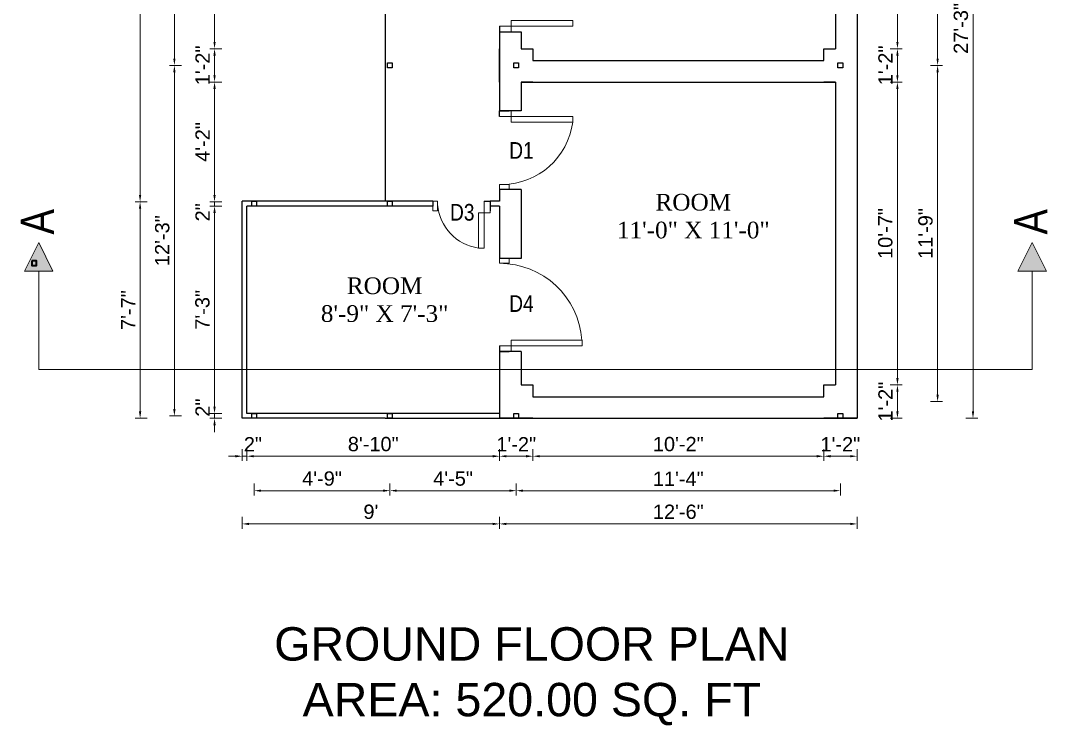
# Model space of a CAD drawing. Header units: inches. Extents: x 0 to 383786, y -45810 to 0.
# Drawn here: x 335823.3 to 336254.3, y -42549.5 to -42253.9 of the extents above; entities that cross this region are included whole.
import ezdxf

# ---------------------------------------------------------------- set-up
doc = ezdxf.new("R2010")
doc.units = ezdxf.units.IN
doc.header["$LTSCALE"] = 2
doc.header["$MEASUREMENT"] = 0
doc.header["$PDMODE"] = 34
doc.layers.get('0').update_dxf_attribs({"linetype": 'CONTINUOUS'})
doc.layers.get('DEFPOINTS').update_dxf_attribs({"color": 141, "linetype": 'CONTINUOUS'})
for name, color, linetype, lineweight in [('dimension', 160, 'CONTINUOUS', 15), ('door', 20, 'CONTINUOUS', 35), ('steps', 253, 'CONTINUOUS', 20), ('truss', 1, 'CONTINUOUS', 25)]:
    doc.layers.add(name, color=color, linetype=linetype, lineweight=lineweight)
doc.styles.add('Lettring Text', font='arial.ttf')
doc.styles.get("Standard").update_dxf_attribs({"font": 'ARIALN.TTF'})
doc.dimstyles.new('Copy of Standard', dxfattribs={"dimtxt": 6, "dimasz": 2.875, "dimexe": 2, "dimexo": 4, "dimgap": 2, "dimtad": 1, "dimdec": 0, "dimrnd": 1, "dimzin": 0, "dimdsep": 46, "dimlunit": 4, "dimtxsty": 'Lettring Text', "dimcen": 0.1, "dimclrd": 7, "dimclre": 7, "dimclrt": 7, "dimazin": 0, "dimtfac": 0.645, "dimtdec": 0, "dimtmove": 1, "dimatfit": 0, "dimfxl": 3, "dimfxlon": 1, "dimtfillclr": 256, "dimtolj": 1, "dimtzin": 0, "dimlwd": -1, "dimlwe": -1, "dimarcsym": 2})

# ---------------------------------------------------------------- blocks, each defined once
blk = doc.blocks.new('*D449')
at = {"layer": 'DEFPOINTS', "color": 0, "ltscale": 0.5, "transparency": 16777216}
for p in [(336174.35, -42107.67), (336174.35, -42265.67), (336191.3, -42265.67)]:
    blk.add_point(p, dxfattribs=at)
at = {"layer": 'steps', "color": 7, "ltscale": 0.5, "transparency": 16777216}
for p, q in [((336188.3, -42107.67), (336193.3, -42107.67)), ((336191.3, -42110.55), (336191.3, -42262.8)), ((336188.3, -42265.67), (336193.3, -42265.67))]:
    blk.add_line(p, q, dxfattribs=at)
for points in [[(336190.82, -42110.55), (336191.78, -42110.55), (336191.3, -42107.67)], [(336190.82, -42262.8), (336191.78, -42262.8), (336191.3, -42265.67)]]:
    blk.add_solid(points, dxfattribs=at)
at = {"layer": 'steps', "color": 7, "ltscale": 0.5, "transparency": 16777216, "insert": (336186.24, -42186.67), "char_height": 6, "attachment_point": 5, "rotation": 90, "style": 'Lettring Text'}
blk.add_mtext('\\A1;13\'-2"', dxfattribs=at)
blk = doc.blocks.new('*D450')
at = {"layer": 'DEFPOINTS', "color": 0, "ltscale": 0.5, "transparency": 16777216}
for p in [(336174.35, -42265.67), (336174.35, -42279.67), (336191.3, -42279.67)]:
    blk.add_point(p, dxfattribs=at)
at = {"layer": 'steps', "color": 7, "ltscale": 0.5, "transparency": 16777216}
for p, q in [((336188.3, -42265.67), (336193.3, -42265.67)), ((336191.3, -42268.55), (336191.3, -42276.8)), ((336188.3, -42279.67), (336193.3, -42279.67))]:
    blk.add_line(p, q, dxfattribs=at)
for points in [[(336190.82, -42268.55), (336191.78, -42268.55), (336191.3, -42265.67)], [(336190.82, -42276.8), (336191.78, -42276.8), (336191.3, -42279.67)]]:
    blk.add_solid(points, dxfattribs=at)
at = {"layer": 'steps', "color": 7, "ltscale": 0.5, "transparency": 16777216, "insert": (336186.29, -42272.67), "char_height": 6, "attachment_point": 5, "rotation": 90, "style": 'Lettring Text'}
blk.add_mtext('\\A1;1\'-2"', dxfattribs=at)
blk = doc.blocks.new('*D451')
at = {"layer": 'DEFPOINTS', "color": 0, "ltscale": 0.5, "transparency": 16777216}
for p in [(336174.35, -42279.67), (336174.35, -42406.67), (336191.3, -42406.67)]:
    blk.add_point(p, dxfattribs=at)
at = {"layer": 'steps', "color": 7, "ltscale": 0.5, "transparency": 16777216}
for p, q in [((336188.3, -42279.67), (336193.3, -42279.67)), ((336191.3, -42282.55), (336191.3, -42403.8)), ((336188.3, -42406.67), (336193.3, -42406.67))]:
    blk.add_line(p, q, dxfattribs=at)
for points in [[(336190.82, -42282.55), (336191.78, -42282.55), (336191.3, -42279.67)], [(336190.82, -42403.8), (336191.78, -42403.8), (336191.3, -42406.67)]]:
    blk.add_solid(points, dxfattribs=at)
at = {"layer": 'steps', "color": 7, "ltscale": 0.5, "transparency": 16777216, "insert": (336186.24, -42343.17), "char_height": 6, "attachment_point": 5, "rotation": 90, "style": 'Lettring Text'}
blk.add_mtext('\\A1;10\'-7"', dxfattribs=at)
blk = doc.blocks.new('*D452')
at = {"layer": 'DEFPOINTS', "color": 0, "ltscale": 0.5, "transparency": 16777216}
for p in [(336174.35, -42406.67), (336174.35, -42420.67), (336191.3, -42420.67)]:
    blk.add_point(p, dxfattribs=at)
at = {"layer": 'steps', "color": 7, "ltscale": 0.5, "transparency": 16777216}
for p, q in [((336188.3, -42406.67), (336193.3, -42406.67)), ((336191.3, -42409.55), (336191.3, -42417.8)), ((336188.3, -42420.67), (336193.3, -42420.67))]:
    blk.add_line(p, q, dxfattribs=at)
for points in [[(336190.82, -42409.55), (336191.78, -42409.55), (336191.3, -42406.67)], [(336190.82, -42417.8), (336191.78, -42417.8), (336191.3, -42420.67)]]:
    blk.add_solid(points, dxfattribs=at)
at = {"layer": 'steps', "color": 7, "ltscale": 0.5, "transparency": 16777216, "insert": (336186.29, -42413.67), "char_height": 6, "attachment_point": 5, "rotation": 90, "style": 'Lettring Text'}
blk.add_mtext('\\A1;1\'-2"', dxfattribs=at)
blk = doc.blocks.new('*D453')
at = {"layer": 'DEFPOINTS', "color": 0, "ltscale": 0.5, "transparency": 16777216}
for p in [(336174.35, -42272.67), (336208.16, -42272.67), (336174.35, -42413.67)]:
    blk.add_point(p, dxfattribs=at)
at = {"layer": 'steps', "color": 7, "ltscale": 0.5, "transparency": 16777216}
for p, q in [((336205.16, -42272.67), (336210.16, -42272.67)), ((336208.16, -42410.8), (336208.16, -42275.55)), ((336205.16, -42413.67), (336210.16, -42413.67))]:
    blk.add_line(p, q, dxfattribs=at)
for points in [[(336207.68, -42275.55), (336208.64, -42275.55), (336208.16, -42272.67)], [(336207.68, -42410.8), (336208.64, -42410.8), (336208.16, -42413.67)]]:
    blk.add_solid(points, dxfattribs=at)
at = {"layer": 'steps', "color": 7, "ltscale": 0.5, "transparency": 16777216, "insert": (336203.1, -42343.17), "char_height": 6, "attachment_point": 5, "rotation": 90, "style": 'Lettring Text'}
blk.add_mtext('\\A1;11\'-9"', dxfattribs=at)
blk = doc.blocks.new('*D454')
at = {"layer": 'DEFPOINTS', "color": 0, "ltscale": 0.5, "transparency": 16777216}
for p in [(336174.35, -42100.67), (336208.16, -42100.67), (336174.35, -42272.67)]:
    blk.add_point(p, dxfattribs=at)
at = {"layer": 'steps', "color": 7, "ltscale": 0.5, "transparency": 16777216}
for p, q in [((336205.16, -42100.67), (336210.16, -42100.67)), ((336208.16, -42269.8), (336208.16, -42103.55)), ((336205.16, -42272.67), (336210.16, -42272.67))]:
    blk.add_line(p, q, dxfattribs=at)
for points in [[(336207.68, -42103.55), (336208.64, -42103.55), (336208.16, -42100.67)], [(336207.68, -42269.8), (336208.64, -42269.8), (336208.16, -42272.67)]]:
    blk.add_solid(points, dxfattribs=at)
at = {"layer": 'steps', "color": 7, "ltscale": 0.5, "transparency": 16777216, "insert": (336203.15, -42186.67), "char_height": 6, "attachment_point": 5, "rotation": 90, "style": 'Lettring Text'}
blk.add_mtext('\\A1;14\'-4"', dxfattribs=at)
blk = doc.blocks.new('*D456')
at = {"layer": 'DEFPOINTS', "color": 0, "ltscale": 0.5, "transparency": 16777216}
for p in [(336174.35, -42093.67), (336174.35, -42420.67), (336223.02, -42420.67)]:
    blk.add_point(p, dxfattribs=at)
at = {"layer": 'steps', "color": 7, "ltscale": 0.5, "transparency": 16777216}
for p, q in [((336220.02, -42093.67), (336225.02, -42093.67)), ((336223.02, -42096.55), (336223.02, -42417.8)), ((336220.02, -42420.67), (336225.02, -42420.67))]:
    blk.add_line(p, q, dxfattribs=at)
for points in [[(336222.54, -42096.55), (336223.5, -42096.55), (336223.02, -42093.67)], [(336222.54, -42417.8), (336223.5, -42417.8), (336223.02, -42420.67)]]:
    blk.add_solid(points, dxfattribs=at)
at = {"layer": 'steps', "color": 7, "ltscale": 0.5, "transparency": 16777216, "insert": (336217.95, -42257.17), "char_height": 6, "attachment_point": 5, "rotation": 90, "style": 'Lettring Text'}
blk.add_mtext('\\A1;27\'-3"', dxfattribs=at)
blk = doc.blocks.new('*D458')
at = {"layer": 'DEFPOINTS', "color": 0, "ltscale": 0.5, "transparency": 16777216}
for p in [(335918.35, -42418.67), (335916.35, -42420.67), (335918.35, -42436.56)]:
    blk.add_point(p, dxfattribs=at)
at = {"layer": 'steps', "color": 7, "ltscale": 0.5, "transparency": 16777216}
for p, q in [((335916.35, -42433.56), (335916.35, -42438.56)), ((335918.35, -42433.56), (335918.35, -42438.56)), ((335913.48, -42436.56), (335910.6, -42436.56)), ((335916.35, -42436.56), (335918.35, -42436.56)), ((335921.23, -42436.56), (335924.1, -42436.56))]:
    blk.add_line(p, q, dxfattribs=at)
for points in [[(335913.48, -42436.08), (335913.48, -42437.04), (335916.35, -42436.56)], [(335921.23, -42436.08), (335921.23, -42437.04), (335918.35, -42436.56)]]:
    blk.add_solid(points, dxfattribs=at)
at = {"layer": 'steps', "color": 7, "ltscale": 0.5, "transparency": 16777216, "insert": (335920.85, -42431.55), "char_height": 6, "attachment_point": 5, "style": 'Lettring Text'}
blk.add_mtext('\\A1;2"', dxfattribs=at)
blk = doc.blocks.new('*D459')
at = {"layer": 'DEFPOINTS', "color": 0, "ltscale": 0.5, "transparency": 16777216}
for p in [(336024.35, -42411.67), (335918.35, -42418.67), (336024.35, -42436.56)]:
    blk.add_point(p, dxfattribs=at)
at = {"layer": 'steps', "color": 7, "ltscale": 0.5, "transparency": 16777216}
for p, q in [((335918.35, -42433.56), (335918.35, -42438.56)), ((336024.35, -42433.56), (336024.35, -42438.56)), ((335921.23, -42436.56), (336021.48, -42436.56))]:
    blk.add_line(p, q, dxfattribs=at)
for points in [[(335921.23, -42436.08), (335921.23, -42437.04), (335918.35, -42436.56)], [(336021.48, -42436.08), (336021.48, -42437.04), (336024.35, -42436.56)]]:
    blk.add_solid(points, dxfattribs=at)
at = {"layer": 'steps', "color": 7, "ltscale": 0.5, "transparency": 16777216, "insert": (335971.35, -42431.5), "char_height": 6, "attachment_point": 5, "style": 'Lettring Text'}
blk.add_mtext('\\A1;8\'-10"', dxfattribs=at)
blk = doc.blocks.new('*D460')
at = {"layer": 'DEFPOINTS', "color": 0, "ltscale": 0.5, "transparency": 16777216}
for p in [(336024.35, -42411.67), (336038.35, -42411.67), (336038.35, -42436.56)]:
    blk.add_point(p, dxfattribs=at)
at = {"layer": 'steps', "color": 7, "ltscale": 0.5, "transparency": 16777216}
for p, q in [((336024.35, -42433.56), (336024.35, -42438.56)), ((336038.35, -42433.56), (336038.35, -42438.56)), ((336027.23, -42436.56), (336035.48, -42436.56))]:
    blk.add_line(p, q, dxfattribs=at)
for points in [[(336027.23, -42436.08), (336027.23, -42437.04), (336024.35, -42436.56)], [(336035.48, -42436.08), (336035.48, -42437.04), (336038.35, -42436.56)]]:
    blk.add_solid(points, dxfattribs=at)
at = {"layer": 'steps', "color": 7, "ltscale": 0.5, "transparency": 16777216, "insert": (336031.35, -42431.55), "char_height": 6, "attachment_point": 5, "style": 'Lettring Text'}
blk.add_mtext('\\A1;1\'-2"', dxfattribs=at)
blk = doc.blocks.new('*D461')
at = {"layer": 'DEFPOINTS', "color": 0, "ltscale": 0.5, "transparency": 16777216}
for p in [(336038.35, -42411.67), (336160.35, -42411.67), (336160.35, -42436.56)]:
    blk.add_point(p, dxfattribs=at)
at = {"layer": 'steps', "color": 7, "ltscale": 0.5, "transparency": 16777216}
for p, q in [((336038.35, -42433.56), (336038.35, -42438.56)), ((336160.35, -42433.56), (336160.35, -42438.56)), ((336041.23, -42436.56), (336157.48, -42436.56))]:
    blk.add_line(p, q, dxfattribs=at)
for points in [[(336041.23, -42436.08), (336041.23, -42437.04), (336038.35, -42436.56)], [(336157.48, -42436.08), (336157.48, -42437.04), (336160.35, -42436.56)]]:
    blk.add_solid(points, dxfattribs=at)
at = {"layer": 'steps', "color": 7, "ltscale": 0.5, "transparency": 16777216, "insert": (336099.35, -42431.5), "char_height": 6, "attachment_point": 5, "style": 'Lettring Text'}
blk.add_mtext('\\A1;10\'-2"', dxfattribs=at)
blk = doc.blocks.new('*D462')
at = {"layer": 'DEFPOINTS', "color": 0, "ltscale": 0.5, "transparency": 16777216}
for p in [(336160.35, -42411.67), (336174.35, -42411.67), (336174.35, -42436.56)]:
    blk.add_point(p, dxfattribs=at)
at = {"layer": 'steps', "color": 7, "ltscale": 0.5, "transparency": 16777216}
for p, q in [((336160.35, -42433.56), (336160.35, -42438.56)), ((336174.35, -42433.56), (336174.35, -42438.56)), ((336163.23, -42436.56), (336171.48, -42436.56))]:
    blk.add_line(p, q, dxfattribs=at)
for points in [[(336163.23, -42436.08), (336163.23, -42437.04), (336160.35, -42436.56)], [(336171.48, -42436.08), (336171.48, -42437.04), (336174.35, -42436.56)]]:
    blk.add_solid(points, dxfattribs=at)
at = {"layer": 'steps', "color": 7, "ltscale": 0.5, "transparency": 16777216, "insert": (336167.35, -42431.55), "char_height": 6, "attachment_point": 5, "style": 'Lettring Text'}
blk.add_mtext('\\A1;1\'-2"', dxfattribs=at)
blk = doc.blocks.new('*D463')
at = {"layer": 'DEFPOINTS', "color": 0, "ltscale": 0.5, "transparency": 16777216}
for p in [(335921.35, -42419.67), (335978.35, -42419.67), (335978.35, -42451.01)]:
    blk.add_point(p, dxfattribs=at)
at = {"layer": 'steps', "color": 7, "ltscale": 0.5, "transparency": 16777216}
for p, q in [((335921.35, -42448.01), (335921.35, -42453.01)), ((335978.35, -42448.01), (335978.35, -42453.01)), ((335924.23, -42451.01), (335975.48, -42451.01))]:
    blk.add_line(p, q, dxfattribs=at)
for points in [[(335924.23, -42450.53), (335924.23, -42451.49), (335921.35, -42451.01)], [(335975.48, -42450.53), (335975.48, -42451.49), (335978.35, -42451.01)]]:
    blk.add_solid(points, dxfattribs=at)
at = {"layer": 'steps', "color": 7, "ltscale": 0.5, "transparency": 16777216, "insert": (335949.85, -42445.95), "char_height": 6, "attachment_point": 5, "style": 'Lettring Text'}
blk.add_mtext('\\A1;4\'-9"', dxfattribs=at)
blk = doc.blocks.new('*D464')
at = {"layer": 'DEFPOINTS', "color": 0, "ltscale": 0.5, "transparency": 16777216}
for p in [(335978.35, -42419.67), (336031.35, -42420.67), (336031.35, -42451.01)]:
    blk.add_point(p, dxfattribs=at)
at = {"layer": 'steps', "color": 7, "ltscale": 0.5, "transparency": 16777216}
for p, q in [((335978.35, -42448.01), (335978.35, -42453.01)), ((336031.35, -42448.01), (336031.35, -42453.01)), ((335981.23, -42451.01), (336028.48, -42451.01))]:
    blk.add_line(p, q, dxfattribs=at)
for points in [[(335981.23, -42450.53), (335981.23, -42451.49), (335978.35, -42451.01)], [(336028.48, -42450.53), (336028.48, -42451.49), (336031.35, -42451.01)]]:
    blk.add_solid(points, dxfattribs=at)
at = {"layer": 'steps', "color": 7, "ltscale": 0.5, "transparency": 16777216, "insert": (336004.85, -42445.96), "char_height": 6, "attachment_point": 5, "style": 'Lettring Text'}
blk.add_mtext('\\A1;4\'-5"', dxfattribs=at)
blk = doc.blocks.new('*D465')
at = {"layer": 'DEFPOINTS', "color": 0, "ltscale": 0.5, "transparency": 16777216}
for p in [(336031.35, -42420.67), (336167.35, -42420.67), (336167.35, -42451.01)]:
    blk.add_point(p, dxfattribs=at)
at = {"layer": 'steps', "color": 7, "ltscale": 0.5, "transparency": 16777216}
for p, q in [((336031.35, -42448.01), (336031.35, -42453.01)), ((336167.35, -42448.01), (336167.35, -42453.01)), ((336034.23, -42451.01), (336164.48, -42451.01))]:
    blk.add_line(p, q, dxfattribs=at)
for points in [[(336034.23, -42450.53), (336034.23, -42451.49), (336031.35, -42451.01)], [(336164.48, -42450.53), (336164.48, -42451.49), (336167.35, -42451.01)]]:
    blk.add_solid(points, dxfattribs=at)
at = {"layer": 'steps', "color": 7, "ltscale": 0.5, "transparency": 16777216, "insert": (336099.35, -42446), "char_height": 6, "attachment_point": 5, "style": 'Lettring Text'}
blk.add_mtext('\\A1;11\'-4"', dxfattribs=at)
blk = doc.blocks.new('*D466')
at = {"layer": 'DEFPOINTS', "color": 0, "ltscale": 0.5, "transparency": 16777216}
for p in [(336024.35, -42411.67), (336174.35, -42420.67), (336174.35, -42464.95)]:
    blk.add_point(p, dxfattribs=at)
at = {"layer": 'steps', "color": 7, "ltscale": 0.5, "transparency": 16777216}
for p, q in [((336024.35, -42461.95), (336024.35, -42466.95)), ((336174.35, -42461.95), (336174.35, -42466.95)), ((336027.23, -42464.95), (336171.48, -42464.95))]:
    blk.add_line(p, q, dxfattribs=at)
for points in [[(336027.23, -42464.47), (336027.23, -42465.43), (336024.35, -42464.95)], [(336171.48, -42464.47), (336171.48, -42465.43), (336174.35, -42464.95)]]:
    blk.add_solid(points, dxfattribs=at)
at = {"layer": 'steps', "color": 7, "ltscale": 0.5, "transparency": 16777216, "insert": (336099.35, -42459.89), "char_height": 6, "attachment_point": 5, "style": 'Lettring Text'}
blk.add_mtext('\\A1;12\'-6"', dxfattribs=at)
blk = doc.blocks.new('*D467')
at = {"layer": 'DEFPOINTS', "color": 0, "ltscale": 0.5, "transparency": 16777216}
for p in [(336024.35, -42411.67), (335916.35, -42420.67), (335916.35, -42464.95)]:
    blk.add_point(p, dxfattribs=at)
at = {"layer": 'steps', "color": 7, "ltscale": 0.5, "transparency": 16777216}
for p, q in [((335916.35, -42461.95), (335916.35, -42466.95)), ((336024.35, -42461.95), (336024.35, -42466.95)), ((336021.48, -42464.95), (335919.23, -42464.95))]:
    blk.add_line(p, q, dxfattribs=at)
for points in [[(335919.23, -42464.47), (335919.23, -42465.43), (335916.35, -42464.95)], [(336021.48, -42464.47), (336021.48, -42465.43), (336024.35, -42464.95)]]:
    blk.add_solid(points, dxfattribs=at)
at = {"layer": 'steps', "color": 7, "ltscale": 0.5, "transparency": 16777216, "insert": (335970.35, -42459.89), "char_height": 6, "attachment_point": 5, "style": 'Lettring Text'}
blk.add_mtext("\\A1;9'", dxfattribs=at)
blk = doc.blocks.new('*D468')
at = {"layer": 'DEFPOINTS', "color": 0, "ltscale": 0.5, "transparency": 16777216}
for p in [(335904.75, -42418.67), (335918.35, -42418.67), (335916.35, -42420.67)]:
    blk.add_point(p, dxfattribs=at)
at = {"layer": 'steps', "color": 7, "ltscale": 0.5, "transparency": 16777216}
for p, q in [((335904.75, -42415.8), (335904.75, -42412.92)), ((335907.75, -42418.67), (335902.75, -42418.67)), ((335904.75, -42420.67), (335904.75, -42418.67)), ((335907.75, -42420.67), (335902.75, -42420.67)), ((335904.75, -42423.55), (335904.75, -42426.42))]:
    blk.add_line(p, q, dxfattribs=at)
for points in [[(335904.27, -42415.8), (335905.23, -42415.8), (335904.75, -42418.67)], [(335904.27, -42423.55), (335905.23, -42423.55), (335904.75, -42420.67)]]:
    blk.add_solid(points, dxfattribs=at)
at = {"layer": 'steps', "color": 7, "ltscale": 0.5, "transparency": 16777216, "insert": (335899.73, -42416.17), "char_height": 6, "attachment_point": 5, "rotation": 90, "style": 'Lettring Text'}
blk.add_mtext('\\A1;2"', dxfattribs=at)
blk = doc.blocks.new('*D469')
at = {"layer": 'DEFPOINTS', "color": 0, "ltscale": 0.5, "transparency": 16777216}
for p in [(335904.75, -42331.67), (335918.35, -42331.67), (335918.35, -42418.67)]:
    blk.add_point(p, dxfattribs=at)
at = {"layer": 'steps', "color": 7, "ltscale": 0.5, "transparency": 16777216}
for p, q in [((335907.75, -42331.67), (335902.75, -42331.67)), ((335904.75, -42415.8), (335904.75, -42334.55)), ((335907.75, -42418.67), (335902.75, -42418.67))]:
    blk.add_line(p, q, dxfattribs=at)
for points in [[(335904.27, -42334.55), (335905.23, -42334.55), (335904.75, -42331.67)], [(335904.27, -42415.8), (335905.23, -42415.8), (335904.75, -42418.67)]]:
    blk.add_solid(points, dxfattribs=at)
at = {"layer": 'steps', "color": 7, "ltscale": 0.5, "transparency": 16777216, "insert": (335899.68, -42375.17), "char_height": 6, "attachment_point": 5, "rotation": 90, "style": 'Lettring Text'}
blk.add_mtext('\\A1;7\'-3"', dxfattribs=at)
blk = doc.blocks.new('*D470')
at = {"layer": 'DEFPOINTS', "color": 0, "ltscale": 0.5, "transparency": 16777216}
for p in [(335904.75, -42329.91), (335916.35, -42329.91), (335918.35, -42331.67)]:
    blk.add_point(p, dxfattribs=at)
at = {"layer": 'steps', "color": 7, "ltscale": 0.5, "transparency": 16777216}
for p, q in [((335904.75, -42327.03), (335904.75, -42324.16)), ((335907.75, -42329.91), (335902.75, -42329.91)), ((335907.75, -42331.67), (335902.75, -42331.67)), ((335904.75, -42331.67), (335904.75, -42329.91)), ((335904.75, -42334.55), (335904.75, -42337.42))]:
    blk.add_line(p, q, dxfattribs=at)
for points in [[(335904.27, -42327.03), (335905.23, -42327.03), (335904.75, -42329.91)], [(335904.27, -42334.55), (335905.23, -42334.55), (335904.75, -42331.67)]]:
    blk.add_solid(points, dxfattribs=at)
at = {"layer": 'steps', "color": 7, "ltscale": 0.5, "transparency": 16777216, "insert": (335899.73, -42334.29), "char_height": 6, "attachment_point": 5, "rotation": 90, "style": 'Lettring Text'}
blk.add_mtext('\\A1;2"', dxfattribs=at)
blk = doc.blocks.new('*D471')
at = {"layer": 'DEFPOINTS', "color": 0, "ltscale": 0.5, "transparency": 16777216}
for p in [(335904.75, -42279.67), (336033.35, -42279.67), (335916.35, -42329.91)]:
    blk.add_point(p, dxfattribs=at)
at = {"layer": 'steps', "color": 7, "ltscale": 0.5, "transparency": 16777216}
for p, q in [((335907.75, -42279.67), (335902.75, -42279.67)), ((335904.75, -42327.03), (335904.75, -42282.55)), ((335907.75, -42329.91), (335902.75, -42329.91))]:
    blk.add_line(p, q, dxfattribs=at)
for points in [[(335904.27, -42282.55), (335905.23, -42282.55), (335904.75, -42279.67)], [(335904.27, -42327.03), (335905.23, -42327.03), (335904.75, -42329.91)]]:
    blk.add_solid(points, dxfattribs=at)
at = {"layer": 'steps', "color": 7, "ltscale": 0.5, "transparency": 16777216, "insert": (335899.73, -42304.79), "char_height": 6, "attachment_point": 5, "rotation": 90, "style": 'Lettring Text'}
blk.add_mtext('\\A1;4\'-2"', dxfattribs=at)
blk = doc.blocks.new('*D472')
at = {"layer": 'DEFPOINTS', "color": 0, "ltscale": 0.5, "transparency": 16777216}
for p in [(335904.75, -42265.67), (336033.35, -42265.67), (336033.35, -42279.67)]:
    blk.add_point(p, dxfattribs=at)
at = {"layer": 'steps', "color": 7, "ltscale": 0.5, "transparency": 16777216}
for p, q in [((335907.75, -42265.67), (335902.75, -42265.67)), ((335904.75, -42276.8), (335904.75, -42268.55)), ((335907.75, -42279.67), (335902.75, -42279.67))]:
    blk.add_line(p, q, dxfattribs=at)
for points in [[(335904.27, -42268.55), (335905.23, -42268.55), (335904.75, -42265.67)], [(335904.27, -42276.8), (335905.23, -42276.8), (335904.75, -42279.67)]]:
    blk.add_solid(points, dxfattribs=at)
at = {"layer": 'steps', "color": 7, "ltscale": 0.5, "transparency": 16777216, "insert": (335899.73, -42272.67), "char_height": 6, "attachment_point": 5, "rotation": 90, "style": 'Lettring Text'}
blk.add_mtext('\\A1;1\'-2"', dxfattribs=at)
blk = doc.blocks.new('*D473')
at = {"layer": 'DEFPOINTS', "color": 0, "ltscale": 0.5, "transparency": 16777216}
for p in [(335904.75, -42107.67), (336024.35, -42107.67), (336033.35, -42265.67)]:
    blk.add_point(p, dxfattribs=at)
at = {"layer": 'steps', "color": 7, "ltscale": 0.5, "transparency": 16777216}
for p, q in [((335907.75, -42107.67), (335902.75, -42107.67)), ((335904.75, -42262.8), (335904.75, -42110.55)), ((335907.75, -42265.67), (335902.75, -42265.67))]:
    blk.add_line(p, q, dxfattribs=at)
for points in [[(335904.27, -42110.55), (335905.23, -42110.55), (335904.75, -42107.67)], [(335904.27, -42262.8), (335905.23, -42262.8), (335904.75, -42265.67)]]:
    blk.add_solid(points, dxfattribs=at)
at = {"layer": 'steps', "color": 7, "ltscale": 0.5, "transparency": 16777216, "insert": (335899.68, -42186.67), "char_height": 6, "attachment_point": 5, "rotation": 90, "style": 'Lettring Text'}
blk.add_mtext('\\A1;13\'-2"', dxfattribs=at)
blk = doc.blocks.new('*D477')
at = {"layer": 'DEFPOINTS', "color": 0, "ltscale": 0.5, "transparency": 16777216}
for p in [(335887.9, -42272.67), (336174.35, -42272.67), (335921.35, -42419.67)]:
    blk.add_point(p, dxfattribs=at)
at = {"layer": 'steps', "color": 7, "ltscale": 0.5, "transparency": 16777216}
for p, q in [((335890.9, -42272.67), (335885.9, -42272.67)), ((335887.9, -42416.8), (335887.9, -42275.55)), ((335890.9, -42419.67), (335885.9, -42419.67))]:
    blk.add_line(p, q, dxfattribs=at)
for points in [[(335887.42, -42275.55), (335888.38, -42275.55), (335887.9, -42272.67)], [(335887.42, -42416.8), (335888.38, -42416.8), (335887.9, -42419.67)]]:
    blk.add_solid(points, dxfattribs=at)
at = {"layer": 'steps', "color": 7, "ltscale": 0.5, "transparency": 16777216, "insert": (335882.83, -42346.17), "char_height": 6, "attachment_point": 5, "rotation": 90, "style": 'Lettring Text'}
blk.add_mtext('\\A1;12\'-3"', dxfattribs=at)
blk = doc.blocks.new('*D478')
at = {"layer": 'DEFPOINTS', "color": 0, "ltscale": 0.5, "transparency": 16777216}
for p in [(335887.9, -42100.67), (336024.35, -42100.67), (336174.35, -42272.67)]:
    blk.add_point(p, dxfattribs=at)
at = {"layer": 'steps', "color": 7, "ltscale": 0.5, "transparency": 16777216}
for p, q in [((335890.9, -42100.67), (335885.9, -42100.67)), ((335887.9, -42269.8), (335887.9, -42103.55)), ((335890.9, -42272.67), (335885.9, -42272.67))]:
    blk.add_line(p, q, dxfattribs=at)
for points in [[(335887.42, -42103.55), (335888.38, -42103.55), (335887.9, -42100.67)], [(335887.42, -42269.8), (335888.38, -42269.8), (335887.9, -42272.67)]]:
    blk.add_solid(points, dxfattribs=at)
at = {"layer": 'steps', "color": 7, "ltscale": 0.5, "transparency": 16777216, "insert": (335882.89, -42186.67), "char_height": 6, "attachment_point": 5, "rotation": 90, "style": 'Lettring Text'}
blk.add_mtext('\\A1;14\'-4"', dxfattribs=at)
blk = doc.blocks.new('*D480')
at = {"layer": 'DEFPOINTS', "color": 0, "ltscale": 0.5, "transparency": 16777216}
for p in [(335873.51, -42329.91), (335916.35, -42329.91), (335916.35, -42420.67)]:
    blk.add_point(p, dxfattribs=at)
at = {"layer": 'steps', "color": 7, "ltscale": 0.5, "transparency": 16777216}
for p, q in [((335876.51, -42329.91), (335871.51, -42329.91)), ((335873.51, -42417.8), (335873.51, -42332.78)), ((335876.51, -42420.67), (335871.51, -42420.67))]:
    blk.add_line(p, q, dxfattribs=at)
for points in [[(335873.03, -42332.78), (335873.99, -42332.78), (335873.51, -42329.91)], [(335873.03, -42417.8), (335873.99, -42417.8), (335873.51, -42420.67)]]:
    blk.add_solid(points, dxfattribs=at)
at = {"layer": 'steps', "color": 7, "ltscale": 0.5, "transparency": 16777216, "insert": (335868.51, -42375.29), "char_height": 6, "attachment_point": 5, "rotation": 90, "style": 'Lettring Text'}
blk.add_mtext('\\A1;7\'-7"', dxfattribs=at)
blk = doc.blocks.new('*D481')
at = {"layer": 'DEFPOINTS', "color": 0, "ltscale": 0.5, "transparency": 16777216}
for p in [(335873.51, -42093.67), (335976.35, -42093.67), (335916.35, -42329.91)]:
    blk.add_point(p, dxfattribs=at)
at = {"layer": 'steps', "color": 7, "ltscale": 0.5, "transparency": 16777216}
for p, q in [((335876.51, -42093.67), (335871.51, -42093.67)), ((335873.51, -42327.03), (335873.51, -42096.55)), ((335876.51, -42329.91), (335871.51, -42329.91))]:
    blk.add_line(p, q, dxfattribs=at)
for points in [[(335873.03, -42096.55), (335873.99, -42096.55), (335873.51, -42093.67)], [(335873.03, -42327.03), (335873.99, -42327.03), (335873.51, -42329.91)]]:
    blk.add_solid(points, dxfattribs=at)
at = {"layer": 'steps', "color": 7, "ltscale": 0.5, "transparency": 16777216, "insert": (335868.45, -42211.79), "char_height": 6, "attachment_point": 5, "rotation": 90, "style": 'Lettring Text'}
blk.add_mtext('\\A1;19\'-8"', dxfattribs=at)

msp = doc.modelspace()

# ---------------------------------------------------------------- hatches: boundary and pattern name
at = {"linetype": 'ByBlock', "lineweight": 5}
for points in [[(335830.96, -42347.01), (335836.96, -42359.01), (335824.96, -42359.01)], [(336247.88, -42347.01), (336253.88, -42359.01), (336241.88, -42359.01)]]:
    msp.add_hatch(color=7, dxfattribs=at).paths.add_polyline_path(points)

# ---------------------------------------------------------------- linework, layer by layer
at = {"color": 242, "ltscale": 0.5, "true_color": 0xcd2027}
for p, q in [((335976.35, -42093.67), (335976.35, -42329.67)), ((336174.35, -42093.67), (336174.35, -42420.67)), ((336165.35, -42107.67), (336165.35, -42265.67)), ((336024.35, -42258.67), (336024.35, -42291.67)), ((336033.35, -42258.67), (336033.35, -42265.67)), ((336033.35, -42279.67), (336033.35, -42291.67)), ((336165.35, -42279.67), (336165.35, -42406.67)), ((336024.35, -42324.67), (336024.35, -42329.67)), ((336033.35, -42324.67), (336033.35, -42353.67)), ((336024.35, -42331.67), (336024.35, -42353.67)), ((336024.35, -42392.67), (336024.35, -42420.67)), ((336033.35, -42392.67), (336033.35, -42406.67))]:
    msp.add_line(p, q, dxfattribs=at)
at = {"ltscale": 0.5}
for p, q in [((336024.35, -42258.67), (336033.35, -42258.67)), ((336038.35, -42270.67), (336160.35, -42270.67)), ((336033.35, -42279.67), (336165.35, -42279.67)), ((336033.35, -42291.67), (336024.35, -42291.67)), ((336033.35, -42324.67), (336024.35, -42324.67)), ((335916.35, -42420.67), (335916.35, -42329.67)), ((335996.35, -42329.67), (335916.35, -42329.67)), ((335996.35, -42331.67), (335918.35, -42331.67)), ((335918.35, -42418.67), (335918.35, -42331.67)), ((335996.35, -42329.67), (335996.35, -42331.67)), ((336024.35, -42329.67), (336020.35, -42329.67)), ((336020.35, -42329.67), (336020.35, -42331.67)), ((336024.35, -42331.67), (336020.35, -42331.67)), ((336033.35, -42353.67), (336024.35, -42353.67)), ((336033.35, -42392.67), (336024.35, -42392.67)), ((336038.35, -42411.67), (336160.35, -42411.67)), ((336024.35, -42418.67), (335918.35, -42418.67)), ((335976.35, -42420.67), (335916.35, -42420.67)), ((335976.35, -42420.67), (336174.35, -42420.67))]:
    msp.add_line(p, q, dxfattribs=at)
at = {"color": 7, "linetype": 'ByBlock', "lineweight": 5}
for p, q in [((335830.96, -42347.01), (335824.96, -42359.01)), ((335836.96, -42359.01), (335830.96, -42347.01)), ((336247.88, -42347.01), (336241.88, -42359.01)), ((336253.88, -42359.01), (336247.88, -42347.01)), ((335836.96, -42359.01), (335824.96, -42359.01)), ((335830.96, -42400.18), (335830.96, -42359.01)), ((336253.88, -42359.01), (336241.88, -42359.01)), ((336247.88, -42400.18), (336247.88, -42359.01)), ((336247.88, -42400.18), (335830.96, -42400.18))]:
    msp.add_line(p, q, dxfattribs=at)
at = {"ltscale": 0.5}
for points in [[(336024.35, -42279.67), (336024.35, -42265.67)], [(336033.35, -42265.67), (336038.35, -42265.67), (336038.35, -42270.67)], [(336160.35, -42270.67), (336160.35, -42265.67), (336165.35, -42265.67)], [(336174.35, -42265.67), (336174.35, -42279.67)], [(336038.35, -42279.67), (336033.35, -42279.67)], [(336165.35, -42279.67), (336160.35, -42279.67)], [(336033.35, -42406.67), (336038.35, -42406.67), (336038.35, -42411.67)], [(336160.35, -42411.67), (336160.35, -42406.67), (336165.35, -42406.67)], [(336174.35, -42406.67), (336174.35, -42420.67), (336160.35, -42420.67)], [(336038.35, -42420.67), (336038.35, -42420.67), (336024.35, -42420.67)]]:
    msp.add_lwpolyline(points, dxfattribs=at)
for points in [[(335979.35, -42271.67), (335979.35, -42273.67), (335977.35, -42273.67), (335977.35, -42271.67)], [(336032.35, -42271.67), (336032.35, -42273.67), (336030.35, -42273.67), (336030.35, -42271.67)], [(336168.35, -42271.67), (336168.35, -42273.67), (336166.35, -42273.67), (336166.35, -42271.67)], [(335922.35, -42329.67), (335922.35, -42331.67), (335920.35, -42331.67), (335920.35, -42329.67)], [(335979.35, -42329.67), (335979.35, -42331.67), (335977.35, -42331.67), (335977.35, -42329.67)], [(335922.35, -42418.67), (335922.35, -42420.67), (335920.35, -42420.67), (335920.35, -42418.67)], [(335979.35, -42418.67), (335979.35, -42420.67), (335977.35, -42420.67), (335977.35, -42418.67)], [(336032.35, -42418.67), (336032.35, -42420.67), (336030.35, -42420.67), (336030.35, -42418.67)], [(336168.35, -42418.67), (336168.35, -42420.67), (336166.35, -42420.67), (336166.35, -42418.67)]]:
    msp.add_lwpolyline(points, close=True, dxfattribs=at)
at = {"layer": 'dimension', "ltscale": 7}
for p, q in [((336029.15, -42253.87), (336055.03, -42253.87)), ((336029.15, -42256.27), (336029.15, -42253.87)), ((336055.03, -42256.27), (336055.03, -42253.87)), ((336029.15, -42256.27), (336024.35, -42256.27)), ((336024.35, -42256.27), (336024.35, -42258.67)), ((336024.35, -42258.67), (336029.15, -42258.67)), ((336029.15, -42256.27), (336055.03, -42256.27)), ((336029.15, -42258.67), (336029.15, -42256.27)), ((336024.35, -42294.07), (336024.35, -42291.67)), ((336024.35, -42291.67), (336029.15, -42291.67)), ((336029.15, -42294.07), (336024.35, -42294.07)), ((336029.15, -42291.67), (336029.15, -42294.07)), ((336029.15, -42294.07), (336055.03, -42294.07)), ((336029.15, -42294.07), (336029.15, -42296.47)), ((336055.03, -42294.07), (336055.03, -42296.47)), ((336029.15, -42296.47), (336055.03, -42296.47)), ((336024.35, -42322.67), (336028.35, -42322.67)), ((336024.35, -42322.67), (336024.35, -42324.67)), ((336028.35, -42322.67), (336028.35, -42324.67)), ((336024.35, -42324.67), (336028.35, -42324.67)), ((335996.35, -42329.67), (335996.35, -42333.67)), ((335998.35, -42329.67), (335996.35, -42329.67)), ((335998.35, -42329.67), (335998.35, -42333.67)), ((336017.95, -42334.47), (336017.95, -42329.67)), ((336017.95, -42329.67), (336020.35, -42329.67)), ((336020.35, -42329.67), (336020.35, -42334.47)), ((335998.35, -42333.67), (335996.35, -42333.67)), ((336015.55, -42334.47), (336015.55, -42349.27)), ((336017.95, -42334.47), (336015.55, -42334.47)), ((336017.95, -42334.47), (336017.95, -42349.27)), ((336020.35, -42334.47), (336017.95, -42334.47)), ((336017.95, -42349.27), (336015.55, -42349.27)), ((336024.35, -42353.67), (336028.35, -42353.67)), ((336024.35, -42355.67), (336024.35, -42353.67)), ((336028.35, -42355.67), (336028.35, -42353.67)), ((336024.35, -42355.67), (336028.35, -42355.67)), ((336029.15, -42387.87), (336058.87, -42387.87)), ((336029.15, -42390.27), (336029.15, -42387.87)), ((336058.95, -42390.27), (336058.95, -42387.87)), ((336029.15, -42390.27), (336024.35, -42390.27)), ((336024.35, -42390.27), (336024.35, -42392.67)), ((336024.35, -42392.67), (336029.15, -42392.67)), ((336029.15, -42390.27), (336058.95, -42390.27)), ((336029.15, -42392.67), (336029.15, -42390.27))]:
    msp.add_line(p, q, dxfattribs=at)
for centre, radius, start, end in [((336025.09, -42292.47), 30.21, 271.0357, 352.3834), ((336018.31, -42329.45), 20.02, 184.3111, 262.0745), ((336024.35, -42390.27), 34.6, 3.9775, 90)]:
    msp.add_arc(centre, radius, start, end, dxfattribs=at)
at = {"layer": 'door', "ltscale": 0.5}
msp.add_lwpolyline([(335828.11, -42354.63), (335828.11, -42356.63), (335830.11, -42356.63), (335830.11, -42354.63)], close=True, dxfattribs=at)
at = {"layer": 'truss', "ltscale": 7}
for p, q in [((336024.35, -42256.27), (336024.35, -42258.67)), ((336024.35, -42258.67), (336028.35, -42258.67)), ((336024.35, -42291.67), (336028.35, -42291.67)), ((336024.35, -42294.07), (336024.35, -42291.67)), ((336017.95, -42329.67), (336020.35, -42329.67)), ((336020.35, -42329.67), (336020.35, -42333.67)), ((336024.35, -42390.27), (336024.35, -42392.67)), ((336024.35, -42392.67), (336028.35, -42392.67))]:
    msp.add_line(p, q, dxfattribs=at)

# ---------------------------------------------------------------- texts
at = {"color": 7, "linetype": 'ByBlock', "lineweight": 5, "char_height": 14, "width": 26.5803, "attachment_point": 3, "rotation": 90}
for insert in [(335823.34, -42332.91), (336240.26, -42332.91)]:
    msp.add_mtext('A', dxfattribs=dict(at, insert=insert))
at = {"color": 7, "linetype": 'ByBlock', "lineweight": 5, "insert": (336037.89, -42528.86), "char_height": 14, "width": 235.547, "attachment_point": 5}
msp.add_mtext('{\\fArial CE|b0|i0|c238|p34;G\\fArial CE|b0|i0|c0|p34;ROUND FLOOR PLAN \\fArial CE|b0|i0|c238|p34;A\\fArial CE|b0|i0|c0|p34;REA\\fArial CE|b0|i0|c238|p34;: \\fArial CE|b0|i0|c0|p34;520.00\\fArial CE|b0|i0|c238|p34; S\\fArial CE|b0|i0|c0|p34;Q\\fArial CE|b0|i0|c238|p34;. F\\fArial CE|b0|i0|c0|p34;T}', dxfattribs=at)
at = {"layer": 'steps', "color": 7, "ltscale": 0.3, "char_height": 7}
for s, insert, attachment_point in [('{\\W1;D1}', (336033.53, -42304.84), 2), ('D3', (336008.69, -42330.77), 2), ('D4', (336033.53, -42376.06), 8)]:
    msp.add_mtext_dynamic_manual_height_columns(s, width=18.6213, gutter_width=40, heights=[0], dxfattribs=dict(at, insert=insert, attachment_point=attachment_point))
at = {"layer": 'steps', "color": 7, "ltscale": 0.3, "char_height": 7, "width": 70.3269, "attachment_point": 2}
for s, insert in [('{\\fTimes New Roman|b0|i0|c0|p18;ROOM \\P11\'-0" X 11\'-0"}', (336105.65, -42326.55)), ('{\\fTimes New Roman|b0|i0|c0|p18;ROOM \\P8\'-9" X 7\'-3"}', (335976.13, -42361.57))]:
    msp.add_mtext(s, dxfattribs=dict(at, insert=insert))

# ---------------------------------------------------------------- dimensions: what is measured, and where the dimension line sits
at = {"layer": 'steps', "ltscale": 0.5}
for base, p1, p2, picture, middle in [((335873.51, -42093.67), (335916.35, -42329.91), (335976.35, -42093.67), '*D481', (335868.45, -42211.79)), ((336223.02, -42420.67), (336174.35, -42093.67), (336174.35, -42420.67), '*D456', (336217.95, -42257.17)), ((335887.9, -42100.67), (336174.35, -42272.67), (336024.35, -42100.67), '*D478', (335882.89, -42186.67)), ((336208.16, -42100.67), (336174.35, -42272.67), (336174.35, -42100.67), '*D454', (336203.15, -42186.67)), ((335904.75, -42107.67), (336033.35, -42265.67), (336024.35, -42107.67), '*D473', (335899.68, -42186.67)), ((336191.3, -42265.67), (336174.35, -42107.67), (336174.35, -42265.67), '*D449', (336186.24, -42186.67)), ((335887.9, -42272.67), (335921.35, -42419.67), (336174.35, -42272.67), '*D477', (335882.83, -42346.17)), ((336208.16, -42272.67), (336174.35, -42413.67), (336174.35, -42272.67), '*D453', (336203.1, -42343.17)), ((335904.75, -42279.67), (335916.35, -42329.91), (336033.35, -42279.67), '*D471', (335899.73, -42304.79)), ((336191.3, -42406.67), (336174.35, -42279.67), (336174.35, -42406.67), '*D451', (336186.24, -42343.17)), ((335873.51, -42329.91), (335916.35, -42420.67), (335916.35, -42329.91), '*D480', (335868.51, -42375.29)), ((335904.75, -42331.67), (335918.35, -42418.67), (335918.35, -42331.67), '*D469', (335899.68, -42375.17))]:
    dim = msp.add_linear_dim(base=base, p1=p1, p2=p2, angle=90, dimstyle='Copy of Standard', dxfattribs=at)
    dim.commit()
    dim.dimension.update_dxf_attribs({"geometry": picture, "text_midpoint": middle})
for base, p1, p2, picture, middle in [((335904.75, -42265.67), (336033.35, -42279.67), (336033.35, -42265.67), '*D472', (335904.75, -42272.67)), ((336191.3, -42279.67), (336174.35, -42265.67), (336174.35, -42279.67), '*D450', (336191.3, -42272.67)), ((335904.75, -42329.91), (335918.35, -42331.67), (335916.35, -42329.91), '*D470', (335904.75, -42334.29)), ((336191.3, -42420.67), (336174.35, -42406.67), (336174.35, -42420.67), '*D452', (336191.3, -42413.67)), ((335904.75, -42418.67), (335916.35, -42420.67), (335918.35, -42418.67), '*D468', (335904.75, -42416.17))]:
    dim = msp.add_linear_dim(base=base, p1=p1, p2=p2, angle=90, dimstyle='Copy of Standard', dxfattribs=at)
    dim.commit()
    dim.dimension.update_dxf_attribs({"geometry": picture, "text_midpoint": middle, "dimtype": 160})
for base, p1, p2, picture, middle in [((335916.35, -42464.95), (336024.35, -42411.67), (335916.35, -42420.67), '*D467', (335970.35, -42459.89)), ((336024.35, -42436.56), (335918.35, -42418.67), (336024.35, -42411.67), '*D459', (335971.35, -42431.5)), ((336174.35, -42464.95), (336024.35, -42411.67), (336174.35, -42420.67), '*D466', (336099.35, -42459.89)), ((336160.35, -42436.56), (336038.35, -42411.67), (336160.35, -42411.67), '*D461', (336099.35, -42431.5)), ((335978.35, -42451.01), (335921.35, -42419.67), (335978.35, -42419.67), '*D463', (335949.85, -42445.95)), ((336031.35, -42451.01), (335978.35, -42419.67), (336031.35, -42420.67), '*D464', (336004.85, -42445.96)), ((336167.35, -42451.01), (336031.35, -42420.67), (336167.35, -42420.67), '*D465', (336099.35, -42446))]:
    dim = msp.add_linear_dim(base=base, p1=p1, p2=p2, dimstyle='Copy of Standard', dxfattribs=at)
    dim.commit()
    dim.dimension.update_dxf_attribs({"geometry": picture, "text_midpoint": middle})
for base, p1, p2, picture, middle in [((336038.35, -42436.56), (336024.35, -42411.67), (336038.35, -42411.67), '*D460', (336031.35, -42436.56)), ((336174.35, -42436.56), (336160.35, -42411.67), (336174.35, -42411.67), '*D462', (336167.35, -42436.56)), ((335918.35, -42436.56), (335916.35, -42420.67), (335918.35, -42418.67), '*D458', (335920.85, -42436.56))]:
    dim = msp.add_linear_dim(base=base, p1=p1, p2=p2, dimstyle='Copy of Standard', dxfattribs=at)
    dim.commit()
    dim.dimension.update_dxf_attribs({"geometry": picture, "text_midpoint": middle, "dimtype": 160})

doc.saveas('drawing.dxf')
